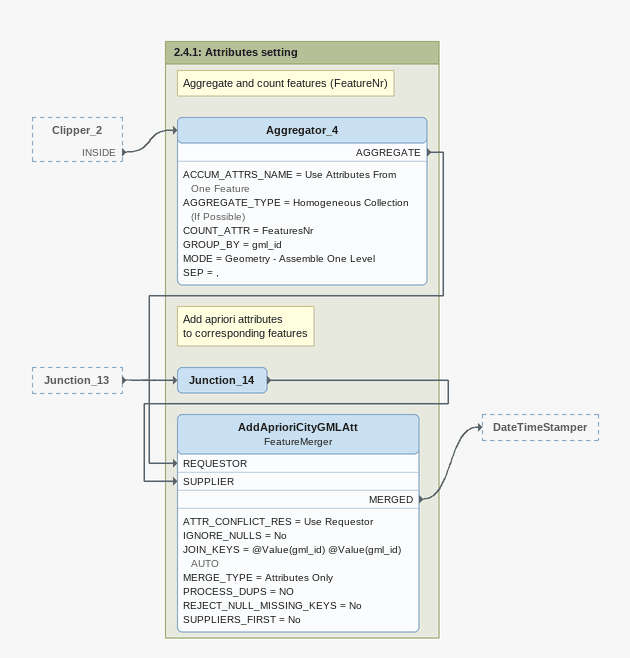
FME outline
Clipper_2 [outside]
    INSIDE -> Aggregator_4
Junction_13 [outside]
    -> Junction_14

Bookmark: 2.4.1: Attributes setting
Note: Add apriori attributes / to corresponding features
Junction_14
    -> AddAprioriCityGMLAtt [SUPPLIER]
Note: Aggregate and count features (FeatureNr)
Aggregator_4
    ACCUM_ATTRS_NAME = Use Attributes From One Feature
    AGGREGATE_TYPE = Homogeneous Collection (If Possible)
    COUNT_ATTR = FeaturesNr
    GROUP_BY = gml_id
    MODE = Geometry - Assemble One Level
    SEP = ,
    AGGREGATE -> AddAprioriCityGMLAtt [REQUESTOR]
AddAprioriCityGMLAtt: FeatureMerger
    ATTR_CONFLICT_RES = Use Requestor
    IGNORE_NULLS = No
    JOIN_KEYS = @Value(gml_id) @Value(gml_id) AUTO
    MERGE_TYPE = Attributes Only
    PROCESS_DUPS = NO
    REJECT_NULL_MISSING_KEYS = No
    SUPPLIERS_FIRST = No
    MERGED -> DateTimeStamper
